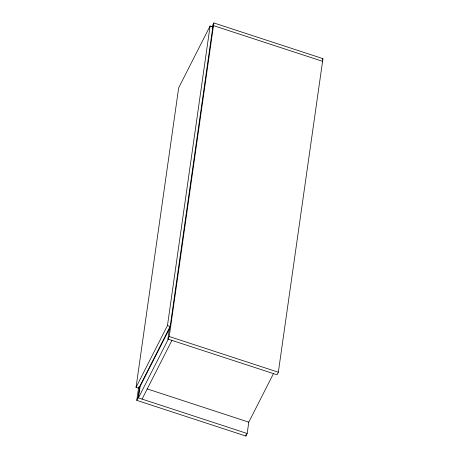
<?xml version="1.0" encoding="UTF-8"?>
<svg xmlns="http://www.w3.org/2000/svg" width="459" height="459" viewBox="0 0 459 459"><rect width="100%" height="100%" fill="white"/><g stroke="black" fill="none" stroke-linecap="round" stroke-linejoin="round"><path stroke-width="0.69" d="M136.042 387.344L178.677 87.789L210.096 26.002L212.821 26.897L170.186 326.447L138.767 388.239L136.042 387.344L167.46 325.557L210.096 26.002M273.455 373.643L248.784 422.154L247.172 433.497L245.875 436.05L136.765 400.346L138.584 387.568M138.767 388.239L138.974 386.817M136.765 400.346L138.061 397.792L139.679 386.449L140.041 386.57L138.429 397.913L168.287 339.184M211.903 26.783L213.848 22.95L322.958 58.654L278.332 372.22L277.035 374.774L167.925 339.069L169.537 327.726L169.905 327.846M167.925 339.069L169.222 336.516L213.848 22.95M245.875 436.05L246.076 434.633M212.173 28.171L213.469 25.618L322.579 61.322M140.041 386.57L169.578 328.483M142.066 399.101L171.924 340.377M322.31 59.928L322.958 58.654M167.46 325.557L170.186 326.447M169.222 336.516L278.332 372.22M147.069 388.871L248.784 422.154M138.061 397.792L247.172 433.497"/></g></svg>
